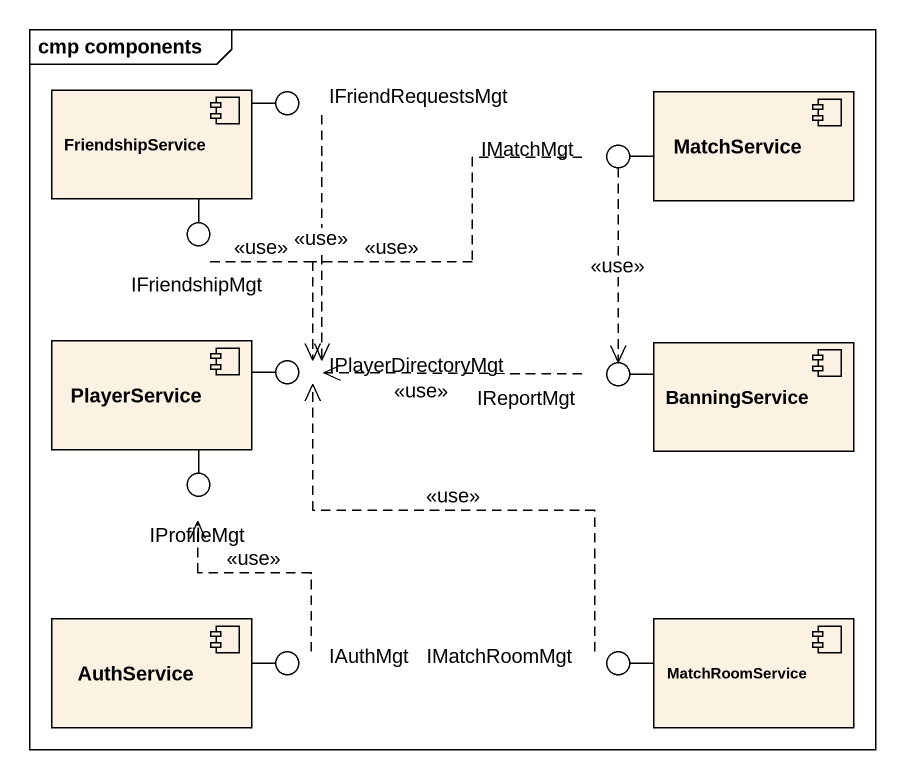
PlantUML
@startuml
mainframe cmp components
component FriendshipService
() IFriendRequestsMgt
component MatchService
() IFriendshipMgt
() IMatchMgt
component PlayerService
() IPlayerDirectoryMgt
() IReportMgt
component BanningService
() IProfileMgt
component AuthService
component MatchRoomService
() IAuthMgt
() IMatchRoomMgt
FriendshipService -right- IFriendRequestsMgt
FriendshipService -- IFriendshipMgt
MatchService -left- IMatchMgt
PlayerService -right- IPlayerDirectoryMgt
BanningService -left- IReportMgt
PlayerService -- IProfileMgt
AuthService -right- IAuthMgt
MatchRoomService -left- IMatchRoomMgt
IFriendRequestsMgt ..> IPlayerDirectoryMgt : <<use>>
IFriendshipMgt ..> IPlayerDirectoryMgt : <<use>>
IMatchMgt ..> IPlayerDirectoryMgt : <<use>>
IMatchMgt ..> IReportMgt : <<use>>
IReportMgt .left.> IPlayerDirectoryMgt : <<use>>
IAuthMgt .up.> IProfileMgt : <<use>>
IMatchRoomMgt .up.> IPlayerDirectoryMgt : <<use>>
@enduml
